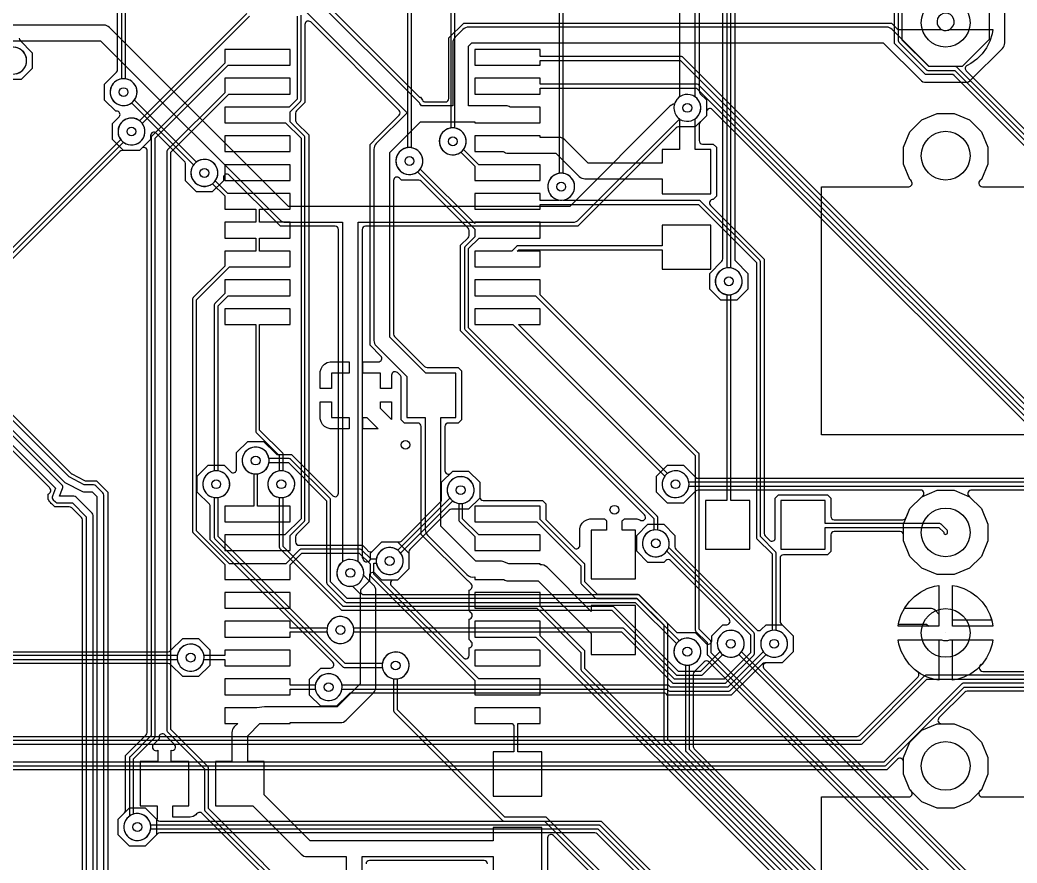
# Model space of a CAD drawing. Header units: millimetres. Extents: x 0 to 79, y 0 to 100.
# Drawn here: x 18.24 to 40.73, y 35.55 to 54.57 of the extents above; entities that cross this region are included whole.
import ezdxf

# ---------------------------------------------------------------- set-up
doc = ezdxf.new("R2010")
doc.units = ezdxf.units.MM

msp = doc.modelspace()

# ---------------------------------------------------------------- linework, layer by layer
at = {"layer": '16_copper'}
for points in [[(21.501, 86.071), (21.501, 66.48), (19.88, 64.859), (16.256, 64.859, 0.198912), (16.202, 64.837), (15.694, 64.329, 0.198912), (15.672, 64.275), (15.672, 48.757, 0.385622), (15.738, 48.659), (15.738, 47.686, 0.198912), (15.761, 47.632), (19.25, 44.142, 0.076349), (19.269, 44.128), (19.64, 43.935, 0.12073), (19.675, 43.926), (19.871, 43.926), (19.981, 43.817), (19.981, 34.858, 0.198912)], [(20.133, 34.89), (20.133, 43.848, 0.198912), (20.111, 43.902), (19.957, 44.056, 0.198912), (19.903, 44.079), (19.694, 44.079), (19.35, 44.258), (15.891, 47.717), (15.891, 48.69, 0.198912), (15.868, 48.744), (15.824, 48.788), (15.824, 64.243), (16.288, 64.707), (19.912, 64.707, 0.198912), (19.966, 64.729), (21.631, 66.394, 0.198912), (21.654, 66.448), (21.654, 86.103, 0.198912)], [(21.26, 85.512), (21.26, 66.58), (19.78, 65.1), (16.156, 65.1, 0.198912), (16.102, 65.078), (15.453, 64.429, 0.198912), (15.431, 64.375), (15.431, 48.657, 0.385622), (15.497, 48.559), (15.497, 47.586, 0.198912), (15.519, 47.532), (19.045, 44.006), (18.976, 43.824, 0.294132), (18.994, 43.743), (19.043, 43.694, 0.198912), (19.097, 43.672), (19.425, 43.672), (19.74, 43.357), (19.74, 34.758, 0.198912)], [(19.892, 34.79), (19.892, 43.389, 0.198912), (19.87, 43.443), (19.51, 43.802, 0.198912), (19.456, 43.824), (19.139, 43.824), (19.205, 43.999, 0.294132), (19.187, 44.079), (15.649, 47.617), (15.649, 48.59, 0.198912), (15.627, 48.644), (15.583, 48.688), (15.583, 64.343), (16.188, 64.948), (19.812, 64.948, 0.198912), (19.866, 64.97), (21.39, 66.494, 0.198912), (21.412, 66.548), (21.412, 85.544, 0.198912)], [(20.536, 60.585), (20.536, 53.24, 0.966282), (20.604, 52.637), (20.651, 52.644, 0.824851), (20.625, 53.24), (20.625, 60.585)], [(24.706, 34.312), (22.35, 36.669, 0.374462), (22.25, 36.676), (22.246, 36.672, 0.143658), (22.208, 36.635), (22.15, 36.601), (22.085, 36.584), (21.692, 36.584), (21.692, 36.838), (22.052, 36.838), (22.052, 37.838), (21.654, 37.838), (21.654, 38.092, 0.774601), (21.73, 38.222), (21.511, 38.442, 0.668179), (21.38, 38.388), (21.38, 38.35), (21.253, 38.222, 0.871592), (21.35, 38.092), (21.35, 37.838), (20.952, 37.838), (20.952, 36.838), (21.336, 36.838), (21.336, 36.551, 0.154737), (21.322, 36.508), (21.322, 36.182), (21.07, 35.93), (20.713, 35.93), (20.461, 36.182), (20.461, 36.538), (20.602, 36.679, 0.198912), (20.625, 36.733), (20.625, 37.971), (21.091, 38.438, 0.198912), (21.114, 38.492), (21.114, 51.614, 0.668179), (20.984, 51.668), (20.936, 51.621), (20.58, 51.621), (20.328, 51.873), (20.328, 52.229), (20.478, 52.38, 0.572892), (20.445, 52.507), (20.437, 52.508, 0.083316), (20.402, 52.51), (20.15, 52.762), (20.15, 53.118), (20.424, 53.392, 0.199418), (20.447, 53.446), (20.447, 60.42, 0.414214)], [(40.094, 54.911), (40.094, 54.125), (39.487, 53.518), (38.745, 53.518), (37.908, 54.355, 0.198912), (37.782, 54.407), (28.359, 54.407, 0.198912), (28.233, 54.355), (28.056, 54.177, 0.198912), (28.004, 54.051), (28.004, 52.629), (27.299, 52.629), (27.262, 52.683, 0.049389), (27.24, 52.71), (24.848, 55.103)], [(24.544, 54.903), (26.974, 52.473), (26.278, 51.777, 0.198912), (26.226, 51.651), (26.226, 47.339, 0.198912), (26.278, 47.214), (26.97, 46.521), (26.97, 45.601), (27.381, 45.601), (27.381, 43.072, 0.198912), (27.433, 42.946), (28.322, 42.057, 0.272375), (28.499, 42.005), (28.499, 41.945), (29.152, 41.945, 0.144822), (29.248, 41.916), (29.93, 41.916), (31.123, 40.724), (31.123, 40.724), (31.123, 40.256), (32.123, 40.256), (32.123, 41.356), (31.123, 41.356), (31.123, 41.226), (30.129, 42.22, 0.245275), (29.972, 42.272), (29.972, 42.301), (29.267, 42.301), (29.131, 42.35, 0.087434), (29.07, 42.361), (28.522, 42.361), (27.737, 43.146), (27.737, 45.601), (28.07, 45.601), (28.07, 46.601), (27.393, 46.601), (26.581, 47.413), (26.581, 51.577), (27.277, 52.273), (28.499, 52.273), (28.499, 52.247), (29.972, 52.247), (29.972, 52.603), (29.295, 52.603, 0.136823), (29.204, 52.629), (28.359, 52.629), (28.359, 53.978), (28.433, 54.051), (37.709, 54.051), (38.546, 53.214, 0.198912), (38.672, 53.162), (39.561, 53.162, 0.198912), (39.686, 53.214), (40.397, 53.925, 0.198912), (40.45, 54.051), (40.45, 54.985, 0.198912)], [(25.08, 54.996), (27.23, 52.846, 0.006547), (27.231, 52.845), (27.239, 52.839, 0.100625), (27.275, 52.824), (27.318, 52.761, 0.292558), (27.39, 52.718), (27.838, 52.718, 0.414214), (27.915, 52.794), (27.915, 54.162), (28.249, 54.496), (37.893, 54.496), (38.013, 54.376, 0.198912), (38.067, 54.354), (39.026, 54.354, 0.313071), (39.228, 54.368), (39.252, 54.391, 0.685504), (39.116, 54.718)], [(23.359, 54.715), (20.939, 52.294), (20.917, 52.31), (20.875, 52.332), (20.829, 52.347), (20.782, 52.354), (20.734, 52.354), (20.687, 52.347), (20.642, 52.332), (20.599, 52.31), (20.561, 52.282), (20.527, 52.248), (20.499, 52.21), (20.477, 52.167), (20.462, 52.122), (20.455, 52.075), (20.455, 52.027), (20.462, 51.98), (20.477, 51.935), (20.499, 51.892), (20.527, 51.853), (20.561, 51.82), (20.599, 51.792), (20.642, 51.77), (20.687, 51.755), (20.734, 51.748), (20.782, 51.748), (20.829, 51.755, 0.537714), (21.002, 52.232), (23.422, 54.652, 0.966282)], [(18.224, 54.158, 0.198912), (18.247, 54.104), (18.521, 53.829), (18.521, 53.473), (18.269, 53.221), (17.913, 53.221)], [(18.162, 53.355, 0.824851), (18.136, 53.951)], [(43.05, 43.35), (33.853, 52.547, 0.668179), (33.723, 52.493), (33.723, 52.406), (33.582, 52.265, 0.198912), (33.56, 52.211), (33.56, 51.845, 0.414214), (33.636, 51.769), (33.877, 51.769), (33.951, 51.695), (33.951, 50.589), (33.877, 50.515, 0.709425), (33.814, 50.385), (35.027, 49.172), (35.027, 42.981, 0.198912), (35.049, 42.927), (35.145, 42.831, 0.668179), (35.275, 42.885), (35.275, 43.783), (35.349, 43.857), (36.455, 43.857), (36.529, 43.783), (36.529, 43.37, 0.414214), (36.605, 43.294), (38.154, 43.294, 0.303351), (38.224, 43.341), (38.309, 43.545), (38.577, 43.813), (38.927, 43.958), (39.305, 43.958), (39.655, 43.813), (39.923, 43.545), (40.068, 43.195), (40.068, 42.817), (39.923, 42.467), (39.655, 42.199), (39.305, 42.054), (38.927, 42.054), (38.577, 42.199), (38.309, 42.467), (38.164, 42.817), (38.164, 42.951, 0.414214), (38.088, 43.028), (36.605, 43.028, 0.414214), (36.529, 42.951), (36.529, 42.577), (36.455, 42.503), (35.458, 42.503, 0.414214), (35.382, 42.427), (35.382, 41, 0.198912), (35.405, 40.946), (35.679, 40.672), (35.679, 40.316), (35.427, 40.064), (35.074, 40.064, 0.668179), (35.02, 39.934), (44.112, 30.842)], [(16.002, 47.732), (19.395, 44.339, 0.076349), (19.413, 44.325), (19.699, 44.176, 0.12073), (19.734, 44.168), (19.971, 44.168), (20.222, 43.917), (20.222, 34.958, 0.198912)], [(19.651, 34.69), (19.651, 43.289, 0.198912), (19.628, 43.343), (19.41, 43.561, 0.198912), (19.356, 43.583), (19.028, 43.583), (18.968, 43.643), (18.963, 43.647), (18.959, 43.651, 0.023149), (18.951, 43.657), (18.946, 43.658, 0.154038), (18.908, 43.701), (18.904, 43.707), (18.902, 43.709), (18.9, 43.711, 0.105339), (18.882, 43.751), (18.882, 43.756, 0.023153), (18.88, 43.766), (18.877, 43.771, 0.145419), (18.881, 43.826), (18.882, 43.83, 0.016814), (18.882, 43.838), (18.883, 43.841), (18.883, 43.866), (18.894, 43.877, 0.519581), (18.907, 44.019), (16.154, 46.771, 0.668179)], [(30.014, 35.353), (30.014, 36.353), (28.914, 36.353), (28.914, 36.049), (24.788, 36.049), (23.752, 37.085), (23.752, 37.838), (23.381, 37.838), (23.381, 38.42), (23.656, 38.695), (24.333, 38.695), (24.333, 38.716), (25.47, 38.716, 0.198912), (25.596, 38.768), (26.218, 39.39, 0.198912), (26.27, 39.516), (26.27, 41.694, 0.198912), (26.218, 41.82), (25.991, 42.046, 0.962295), (25.396, 42.165), (25.389, 42.118, 0.485557), (25.74, 41.795), (25.914, 41.62), (25.914, 39.59), (25.396, 39.072), (23.781, 39.072, 0.02806), (23.761, 39.07), (23.587, 39.051), (22.86, 39.051), (22.86, 38.695), (23.153, 38.695), (23.077, 38.619, 0.198912), (23.025, 38.494), (23.025, 37.838), (22.652, 37.838), (22.652, 36.838), (23.496, 36.838), (24.588, 35.745, 0.198912), (24.714, 35.693), (25.603, 35.693), (25.603, 23.054)], [(49.326, 22.123), (33.337, 38.112), (33.337, 40.016, 0.966282), (33.269, 40.619), (33.222, 40.612, 0.824851), (33.249, 40.016), (33.249, 38.094), (33.25, 38.088), (33.25, 38.082), (33.251, 38.08), (33.252, 38.077), (33.261, 38.063), (33.261, 38.063), (33.262, 38.062), (49.251, 22.073)], [(35.191, 31.502), (30.124, 36.569), (30.119, 36.573), (30.114, 36.577), (30.113, 36.577), (30.11, 36.579), (30.094, 36.582), (30.093, 36.582), (30.093, 36.582), (29.178, 36.582), (26.759, 39.001), (26.759, 39.705, 0.966282), (26.691, 40.308), (26.643, 40.301, 0.824851), (26.67, 39.705), (26.67, 38.983), (26.671, 38.977), (26.672, 38.971), (26.673, 38.969), (26.673, 38.966), (26.682, 38.952), (26.683, 38.952), (26.683, 38.951), (29.128, 36.506), (29.133, 36.503), (29.137, 36.499), (29.139, 36.499), (29.141, 36.497), (29.158, 36.493), (29.159, 36.494), (29.159, 36.493), (30.074, 36.493), (35.116, 31.452)], [(48.784, 25.081), (33.779, 40.086, 0.414214), (33.671, 40.086), (33.449, 39.864, 0.199418), (33.426, 39.81), (33.426, 38.18, 0.198912), (33.449, 38.127), (49.428, 22.147)], [(35.004, 31.438), (30.271, 36.171, 0.668179), (30.141, 36.117), (30.141, 35.3)], [(28.787, 35.528, 0.414214), (28.711, 35.604), (26.124, 35.604, 0.414214), (26.048, 35.528)]]:
    msp.add_lwpolyline(points, format="xyb", dxfattribs=at)
for points in [[(24.492, 54.655), (24.492, 52.781), (24.314, 52.603), (22.86, 52.603), (22.86, 52.247), (24.233, 52.247), (24.581, 51.899), (24.581, 43.313), (24.219, 42.951), (22.86, 42.951), (22.86, 42.595), (24.333, 42.595), (24.333, 42.939), (24.657, 43.263), (24.66, 43.268), (24.664, 43.272), (24.665, 43.274), (24.666, 43.277), (24.67, 43.293), (24.67, 43.294), (24.67, 43.294), (24.67, 51.918), (24.669, 51.924), (24.668, 51.93), (24.667, 51.931), (24.667, 51.934), (24.658, 51.948), (24.657, 51.948), (24.657, 51.949), (24.333, 52.273), (24.333, 52.496), (24.568, 52.731), (24.571, 52.736), (24.575, 52.74), (24.576, 52.742), (24.577, 52.744), (24.581, 52.761), (24.581, 52.762), (24.581, 52.762), (24.581, 54.674)], [(43.415, 43.504), (33.191, 53.727), (33.186, 53.73), (33.182, 53.734), (33.18, 53.735), (33.177, 53.736), (33.161, 53.74), (33.16, 53.74), (33.16, 53.74), (29.972, 53.74), (29.972, 53.903), (28.499, 53.903), (28.499, 53.547), (29.972, 53.547), (29.972, 53.651), (33.141, 53.651), (43.339, 43.454)], [(24.978, 34.292), (22.492, 36.779), (22.492, 37.694), (22.491, 37.7), (22.49, 37.706), (22.489, 37.707), (22.489, 37.71), (22.48, 37.724), (22.479, 37.724), (22.479, 37.725), (21.647, 38.557), (21.647, 51.588), (22.956, 52.897), (24.333, 52.897), (24.333, 53.253), (22.86, 53.253), (22.86, 52.927), (21.571, 51.638), (21.568, 51.633), (21.564, 51.628), (21.563, 51.626), (21.562, 51.624), (21.558, 51.608), (21.558, 51.607), (21.558, 51.606), (21.558, 38.538), (21.559, 38.532), (21.56, 38.526), (21.561, 38.525), (21.561, 38.522), (21.57, 38.508), (21.571, 38.507), (21.571, 38.507), (22.403, 37.675), (22.403, 36.76), (22.404, 36.754), (22.404, 36.748), (22.405, 36.747), (22.406, 36.744), (22.415, 36.73), (22.415, 36.729), (22.416, 36.729), (24.915, 34.229)], [(43.237, 43.415), (33.547, 53.105), (33.542, 53.108), (33.537, 53.112), (33.535, 53.113), (33.533, 53.114), (33.517, 53.118), (33.516, 53.118), (33.515, 53.118), (29.972, 53.118), (29.972, 53.253), (28.499, 53.253), (28.499, 52.897), (29.972, 52.897), (29.972, 53.029), (33.497, 53.029), (43.161, 43.365)], [(48.958, 25.159), (33.826, 40.29), (33.826, 40.538), (33.825, 40.544), (33.825, 40.55), (33.824, 40.552), (33.823, 40.555), (33.814, 40.569), (33.814, 40.569), (33.813, 40.57), (33.56, 40.824), (33.56, 44.761), (33.559, 44.767), (33.558, 44.773), (33.557, 44.775), (33.557, 44.777), (33.548, 44.791), (33.547, 44.792), (33.547, 44.793), (29.972, 48.367), (29.972, 48.703), (28.499, 48.703), (28.499, 48.347), (29.866, 48.347), (33.471, 44.743), (33.471, 40.805), (33.472, 40.799), (33.472, 40.793), (33.473, 40.792), (33.474, 40.789), (33.483, 40.775), (33.484, 40.774), (33.484, 40.774), (33.738, 40.52), (33.738, 40.272), (33.739, 40.266), (33.739, 40.26), (33.74, 40.258), (33.741, 40.255), (33.75, 40.241), (33.75, 40.241), (33.751, 40.24), (48.908, 25.083)], [(36.036, 35.147), (32.849, 38.334), (32.849, 40.938), (32.847, 40.944), (32.847, 40.95), (32.846, 40.952), (32.845, 40.955), (32.837, 40.969), (32.836, 40.969), (32.836, 40.97), (32.213, 41.592), (32.208, 41.596), (32.204, 41.599), (32.202, 41.6), (32.2, 41.602), (32.183, 41.605), (32.182, 41.605), (32.182, 41.605), (31.267, 41.605), (30.982, 41.89), (30.982, 42.272), (30.981, 42.278), (30.98, 42.284), (30.979, 42.286), (30.979, 42.288), (30.97, 42.302), (30.969, 42.303), (30.969, 42.303), (29.972, 43.3), (29.972, 43.601), (28.499, 43.601), (28.499, 43.245), (29.901, 43.245), (30.893, 42.254), (30.893, 41.872), (30.894, 41.866), (30.894, 41.86), (30.895, 41.858), (30.896, 41.856), (30.905, 41.842), (30.905, 41.841), (30.906, 41.84), (31.217, 41.529), (31.222, 41.526), (31.227, 41.522), (31.228, 41.522), (31.231, 41.52), (31.247, 41.516), (31.248, 41.516), (31.248, 41.516), (32.163, 41.516), (32.76, 40.92), (32.76, 38.316), (32.761, 38.31), (32.761, 38.304), (32.762, 38.302), (32.763, 38.3), (32.772, 38.286), (32.772, 38.285), (32.773, 38.284), (35.96, 35.097)], [(35.547, 35.369), (30.982, 39.935), (30.982, 40.316), (30.981, 40.322), (30.98, 40.328), (30.979, 40.33), (30.979, 40.332), (30.97, 40.346), (30.969, 40.347), (30.969, 40.348), (29.972, 41.344), (29.972, 41.651), (28.499, 41.651), (28.499, 41.295), (29.895, 41.295), (30.893, 40.298), (30.893, 39.916), (30.894, 39.91), (30.894, 39.904), (30.895, 39.903), (30.896, 39.9), (30.905, 39.886), (30.905, 39.885), (30.906, 39.885), (35.471, 35.319)], [(35.369, 35.28), (29.972, 40.677), (29.972, 41.001), (28.499, 41.001), (28.499, 40.645), (29.879, 40.645), (35.293, 35.23)], [(25.959, 22.981), (25.959, 35.693), (28.914, 35.693), (28.914, 35.353)]]:
    msp.add_lwpolyline(points, dxfattribs=at)
for points in [[(28.304, 40.156, 0.381879), (28.372, 40.231), (28.372, 40.403, 0.619304), (28.413, 40.552), (28.372, 40.593), (28.372, 41.053, 0.619292), (28.413, 41.202), (28.372, 41.243), (28.372, 41.703, 0.572664), (28.419, 41.844), (28.416, 41.848), (28.413, 41.852), (28.37, 41.894, 0.098408), (28.343, 41.911), (27.292, 42.962), (27.292, 45.398, 0.414214), (27.216, 45.474), (26.917, 45.474), (26.843, 45.548), (26.843, 46.491, 0.198912), (26.821, 46.545), (26.754, 46.611, 0.668179), (26.624, 46.557), (26.624, 46.253), (26.37, 46.253), (26.37, 46.601), (25.972, 46.601), (25.972, 46.855), (26.326, 46.855, 0.668179), (26.38, 46.985), (26.137, 47.229), (26.137, 51.761), (26.315, 51.94), (26.795, 52.419, 0.414214), (26.795, 52.527), (24.8, 54.522, 0.668179), (24.67, 54.468), (24.67, 52.707), (24.483, 52.52, 0.198912), (24.46, 52.466), (24.46, 52.303, 0.198912), (24.483, 52.249), (24.759, 51.973), (24.759, 43.239), (24.483, 42.963, 0.198912), (24.46, 42.909), (24.46, 42.793, 0.414214), (24.536, 42.716), (25.97, 42.716), (26.07, 42.616, 0.548241), (26.203, 42.591), (26.403, 42.791), (26.759, 42.791), (27.011, 42.539), (27.011, 42.183), (26.759, 41.931), (26.673, 41.931, 0.668179), (26.619, 41.801), (28.242, 40.178), (28.244, 40.176), (28.246, 40.174), (28.253, 40.169), (28.259, 40.165), (28.262, 40.164), (28.264, 40.162), (28.272, 40.16), (28.28, 40.157), (28.282, 40.157), (28.285, 40.156), (28.293, 40.156), (28.301, 40.156)], [(20.963, 36.064, 1), (20.821, 36.656), (20.803, 36.65), (20.803, 37.897), (21.279, 38.373), (21.282, 38.378), (21.286, 38.383), (21.286, 38.385), (21.288, 38.387), (21.292, 38.403), (21.291, 38.404), (21.292, 38.405), (21.292, 51.899), (22.94, 53.547), (24.333, 53.547), (24.333, 53.903), (22.86, 53.903), (22.86, 53.593), (21.216, 51.949), (21.212, 51.944), (21.208, 51.939), (21.208, 51.938), (21.206, 51.935), (21.203, 51.919), (21.203, 51.918), (21.203, 51.918), (21.203, 38.423), (20.727, 37.947), (20.723, 37.942), (20.719, 37.938), (20.719, 37.936), (20.717, 37.934), (20.714, 37.917), (20.714, 37.916), (20.714, 37.916), (20.714, 36.606), (20.694, 36.591), (20.66, 36.558), (20.632, 36.519), (20.611, 36.476), (20.596, 36.431), (20.588, 36.384), (20.588, 36.336), (20.596, 36.289), (20.611, 36.244), (20.632, 36.201), (20.66, 36.163), (20.694, 36.129), (20.733, 36.101), (20.775, 36.079), (20.821, 36.064), (20.868, 36.057), (20.915, 36.057)], [(33.824, 51.642), (33.471, 51.642), (33.471, 52.339, 0.962301), (33.134, 52.844), (33.096, 52.816, 0.48556), (33.115, 52.339), (33.115, 51.642), (32.724, 51.642), (32.724, 51.34), (31.055, 51.34), (30.53, 51.866, 0.198912), (30.404, 51.918), (29.972, 51.918), (29.972, 51.953), (28.499, 51.953), (28.499, 51.597), (29.142, 51.597, 0.16072), (29.248, 51.562), (30.33, 51.562), (30.856, 51.036, 0.198912), (30.982, 50.984), (32.724, 50.984), (32.724, 50.642), (33.824, 50.642)], [(29.972, 51.303), (28.592, 51.303), (28.247, 51.648, 0.966282), (27.772, 52.026), (27.744, 51.988, 0.824854), (28.184, 51.585), (28.499, 51.271), (28.499, 50.947), (29.972, 50.947)], [(32.653, 42.465, 0.824851), (32.626, 43.061), (32.626, 43.339), (32.625, 43.345), (32.625, 43.351), (32.624, 43.352), (32.623, 43.355), (32.614, 43.369), (32.614, 43.37), (32.613, 43.37), (28.359, 47.624), (28.359, 49.41), (28.596, 49.647), (29.972, 49.647), (29.972, 50.003), (28.499, 50.003), (28.499, 49.974), (27.269, 51.204, 0.966282), (26.794, 51.582), (26.766, 51.543, 0.824854), (27.206, 51.141), (28.499, 49.848), (28.499, 49.675), (28.283, 49.46), (28.28, 49.455), (28.276, 49.45), (28.275, 49.448), (28.274, 49.446), (28.27, 49.43), (28.27, 49.429), (28.27, 49.428), (28.27, 47.606), (28.271, 47.6), (28.272, 47.594), (28.273, 47.592), (28.273, 47.59), (28.282, 47.576), (28.283, 47.575), (28.283, 47.575), (32.537, 43.32), (32.537, 43.061), (32.511, 43.057), (32.465, 43.042), (32.423, 43.02), (32.384, 42.992), (32.351, 42.958), (32.323, 42.92), (32.301, 42.877), (32.286, 42.832), (32.279, 42.785), (32.279, 42.737), (32.286, 42.69), (32.301, 42.645), (32.323, 42.602), (32.351, 42.563), (32.384, 42.53), (32.423, 42.502), (32.465, 42.48), (32.511, 42.465), (32.558, 42.458), (32.606, 42.458)], [(26.137, 42.05), (26.138, 42.044), (26.138, 42.038), (26.139, 42.036), (26.14, 42.033), (26.149, 42.019), (26.149, 42.019), (26.15, 42.018), (28.499, 39.669), (28.499, 39.345), (29.972, 39.345), (29.972, 39.701), (28.593, 39.701), (26.226, 42.068), (26.226, 42.316), (26.281, 42.316, 0.966282), (26.884, 42.385), (26.877, 42.432, 0.824851), (26.281, 42.405), (26.181, 42.405), (26.175, 42.404), (26.169, 42.404), (26.167, 42.403), (26.165, 42.402), (26.161, 42.4), (25.946, 42.615), (25.941, 42.618), (25.936, 42.622), (25.934, 42.622), (25.932, 42.624), (25.916, 42.628), (25.915, 42.627), (25.914, 42.628), (24.581, 42.628), (24.575, 42.626), (24.569, 42.626), (24.567, 42.625), (24.565, 42.624), (24.551, 42.616), (24.55, 42.615), (24.549, 42.615), (24.236, 42.301), (22.97, 42.301), (22.225, 43.046), (22.225, 48.254), (22.968, 48.997), (24.333, 48.997), (24.333, 49.353), (23.647, 49.353), (23.647, 49.647), (24.333, 49.647), (24.333, 50.003), (23.647, 50.003), (23.647, 50.297), (24.333, 50.297), (24.333, 50.653), (22.93, 50.653), (22.646, 50.937, 0.966282), (22.172, 51.315), (22.143, 51.276, 0.824854), (22.583, 50.874), (22.86, 50.597), (22.86, 50.297), (23.559, 50.297), (23.559, 50.003), (22.86, 50.003), (22.86, 49.647), (23.559, 49.647), (23.559, 49.353), (22.86, 49.353), (22.86, 49.015), (22.149, 48.304), (22.146, 48.299), (22.142, 48.295), (22.141, 48.293), (22.14, 48.29), (22.136, 48.274), (22.136, 48.273), (22.136, 48.273), (22.136, 43.028), (22.137, 43.022), (22.138, 43.016), (22.139, 43.014), (22.139, 43.011), (22.148, 42.997), (22.149, 42.997), (22.149, 42.996), (22.86, 42.285), (22.86, 41.945), (24.333, 41.945), (24.333, 42.273), (24.599, 42.539), (25.896, 42.539), (26.137, 42.298)], [(34.849, 49.099), (34.849, 42.894), (34.85, 42.888), (34.85, 42.882), (34.851, 42.881), (34.852, 42.878), (34.861, 42.864), (34.861, 42.863), (34.862, 42.863), (35.204, 42.52), (35.204, 40.794, 0.966282), (35.273, 40.191), (35.32, 40.198, 0.824851), (35.293, 40.794), (35.293, 42.539), (35.292, 42.545), (35.292, 42.551), (35.291, 42.552), (35.29, 42.555), (35.281, 42.569), (35.281, 42.57), (35.28, 42.57), (34.938, 42.913), (34.938, 49.117), (34.937, 49.123), (34.936, 49.129), (34.935, 49.131), (34.935, 49.134), (34.926, 49.148), (34.925, 49.148), (34.925, 49.149), (33.591, 50.482), (33.586, 50.486), (33.582, 50.489), (33.58, 50.49), (33.577, 50.492), (33.561, 50.495), (33.56, 50.495), (33.56, 50.495), (30.493, 50.495), (30.493, 50.506, 0.966282), (30.424, 51.11), (30.377, 51.102, 0.824851), (30.404, 50.506), (30.404, 50.495), (29.972, 50.495), (29.972, 50.653), (28.499, 50.653), (28.499, 50.297), (29.972, 50.297), (29.972, 50.406), (33.541, 50.406)], [(32.123, 43.056), (31.826, 43.056), (31.826, 43.271, 0.04887), (31.871, 43.31), (32.156, 43.31), (32.221, 43.293, 0.982741), (32.328, 43.404), (28.282, 47.45), (28.181, 47.551), (28.181, 49.484), (28.349, 49.652, 0.198912), (28.372, 49.706), (28.372, 49.818, 0.198912), (28.349, 49.872), (27.289, 50.932, 0.198905), (27.235, 50.954), (26.847, 50.954), (26.8, 51.001, 0.668179), (26.67, 50.947), (26.67, 47.481, 0.198912), (26.692, 47.427), (27.369, 46.75, 0.198912), (27.423, 46.728), (28.123, 46.728), (28.197, 46.654), (28.197, 45.548), (28.123, 45.474), (27.902, 45.474, 0.414214), (27.826, 45.398), (27.826, 44.398, 0.668179), (27.956, 44.344), (28.003, 44.391), (28.359, 44.391), (28.611, 44.139), (28.611, 43.804, 0.414214), (28.688, 43.728), (30.025, 43.728), (30.099, 43.653), (30.099, 43.33, 0.198912), (30.121, 43.276), (30.739, 42.659, 0.668179), (30.869, 42.713), (30.869, 43.089), (30.886, 43.154), (30.92, 43.212), (30.967, 43.259), (31.025, 43.293), (31.09, 43.31), (31.426, 43.31, 0.048874), (31.471, 43.271), (31.471, 43.056), (31.123, 43.056), (31.123, 41.956), (32.123, 41.956)], [(34.702, 43.73), (34.271, 43.73), (34.271, 48.373, 0.966282), (34.203, 48.976), (34.156, 48.968, 0.824851), (34.182, 48.373), (34.182, 43.73), (33.702, 43.73), (33.702, 42.63), (34.702, 42.63)], [(22.741, 43.799, 0.824851), (22.714, 44.394), (22.714, 48.121), (22.94, 48.347), (24.333, 48.347), (24.333, 48.703), (22.86, 48.703), (22.86, 48.393), (22.638, 48.171), (22.635, 48.166), (22.631, 48.161), (22.63, 48.159), (22.629, 48.157), (22.625, 48.141), (22.625, 48.14), (22.625, 48.139), (22.625, 44.394), (22.599, 44.39), (22.553, 44.375), (22.511, 44.354), (22.472, 44.326), (22.438, 44.292), (22.41, 44.253), (22.389, 44.211), (22.374, 44.165), (22.366, 44.118), (22.366, 44.071), (22.374, 44.023), (22.389, 43.978), (22.41, 43.935), (22.438, 43.897), (22.472, 43.863), (22.511, 43.835), (22.553, 43.813), (22.599, 43.799), (22.646, 43.791), (22.693, 43.791)], [(24.207, 43.799, 0.824851), (24.181, 44.394), (24.181, 44.761), (24.18, 44.767), (24.179, 44.773), (24.178, 44.775), (24.178, 44.777), (24.169, 44.791), (24.168, 44.792), (24.168, 44.793), (23.647, 45.313), (23.647, 47.697), (24.333, 47.697), (24.333, 48.053), (22.86, 48.053), (22.86, 47.697), (23.559, 47.697), (23.559, 45.295), (23.56, 45.289), (23.56, 45.283), (23.561, 45.281), (23.562, 45.278), (23.57, 45.264), (23.571, 45.264), (23.572, 45.263), (24.092, 44.743), (24.092, 44.394), (24.065, 44.39), (24.02, 44.375), (23.977, 44.354), (23.939, 44.326), (23.905, 44.292), (23.877, 44.253), (23.855, 44.211), (23.841, 44.165), (23.833, 44.118), (23.833, 44.071), (23.841, 44.023), (23.855, 43.978), (23.877, 43.935), (23.905, 43.897), (23.939, 43.863), (23.977, 43.835), (24.02, 43.813), (24.065, 43.799), (24.112, 43.791), (24.16, 43.791)], [(33.097, 43.799, 1), (32.955, 44.39), (32.91, 44.375, 0.061471), (32.846, 44.338), (29.486, 47.697), (29.972, 47.697), (29.972, 48.053), (28.499, 48.053), (28.499, 47.697), (29.361, 47.697), (32.783, 44.275), (32.767, 44.253), (32.745, 44.211), (32.731, 44.165), (32.723, 44.118), (32.723, 44.071), (32.731, 44.023), (32.745, 43.978), (32.767, 43.935), (32.795, 43.897), (32.829, 43.863), (32.867, 43.835), (32.91, 43.813), (32.955, 43.799), (33.002, 43.791), (33.05, 43.791)], [(24.333, 43.601), (23.603, 43.601), (23.603, 44.328, 0.966282), (23.535, 44.931), (23.488, 44.924, 0.824851), (23.514, 44.328), (23.514, 43.601), (22.86, 43.601), (22.86, 43.245), (24.333, 43.245)], [(29.972, 42.951), (28.588, 42.951), (28.226, 43.313), (28.226, 43.661, 0.966282), (28.157, 44.264), (28.11, 44.257, 0.824851), (28.137, 43.661), (28.137, 43.294), (28.138, 43.288), (28.138, 43.282), (28.139, 43.281), (28.14, 43.278), (28.149, 43.264), (28.15, 43.263), (28.15, 43.263), (28.499, 42.914), (28.499, 42.595), (29.972, 42.595)], [(25.541, 40.509, 1), (25.399, 41.101), (25.353, 41.086, 0.263607), (25.17, 40.85), (24.333, 40.85), (24.333, 41.001), (22.86, 41.001), (22.86, 40.645), (24.333, 40.645), (24.333, 40.761), (25.17, 40.761), (25.174, 40.734), (25.189, 40.689), (25.211, 40.646), (25.239, 40.608), (25.272, 40.574), (25.311, 40.546), (25.353, 40.524), (25.399, 40.509), (25.446, 40.502), (25.494, 40.502)], [(48.388, 26.152, 1), (48.246, 26.743), (48.201, 26.729, 0.061471), (48.136, 26.691), (34.514, 40.313, 0.966282), (34.04, 40.691), (34.012, 40.653, 0.824854), (34.452, 40.25), (48.074, 26.628), (48.058, 26.607), (48.036, 26.564), (48.021, 26.519), (48.014, 26.472), (48.014, 26.424), (48.021, 26.377), (48.036, 26.331), (48.058, 26.289), (48.086, 26.25), (48.12, 26.216), (48.158, 26.188), (48.201, 26.167), (48.246, 26.152), (48.293, 26.145), (48.341, 26.145)], [(22.163, 39.887, 0.306066), (22.392, 40.138), (22.86, 40.138), (22.86, 39.995), (24.333, 39.995), (24.333, 40.351), (22.86, 40.351), (22.86, 40.227), (22.392, 40.227), (22.387, 40.254), (22.373, 40.299), (22.351, 40.342), (22.323, 40.38), (22.289, 40.414), (22.251, 40.442), (22.208, 40.464), (22.163, 40.479), (22.116, 40.486), (22.068, 40.486), (22.021, 40.479), (21.975, 40.464), (21.933, 40.442), (21.894, 40.414), (21.86, 40.38), (21.832, 40.342), (21.811, 40.299), (21.796, 40.254), (21.788, 40.207), (21.788, 40.159), (21.796, 40.112), (21.811, 40.066), (21.832, 40.024), (21.86, 39.985), (21.894, 39.952), (21.933, 39.923), (21.975, 39.902), (22.021, 39.887), (22.068, 39.88), (22.116, 39.88)], [(25.274, 39.22, 1), (25.132, 39.812), (25.087, 39.797, 0.263607), (24.903, 39.561), (24.333, 39.561), (24.333, 39.701), (22.86, 39.701), (22.86, 39.345), (24.333, 39.345), (24.333, 39.472), (24.903, 39.472), (24.907, 39.445), (24.922, 39.4), (24.944, 39.357), (24.972, 39.319), (25.006, 39.285), (25.044, 39.257), (25.087, 39.235), (25.132, 39.22), (25.179, 39.213), (25.227, 39.213)]]:
    msp.add_lwpolyline(points, format="xyb", close=True, dxfattribs=at)
for points in [[(24.333, 51.953), (22.86, 51.953), (22.86, 51.597), (24.333, 51.597)], [(24.333, 51.303), (22.86, 51.303), (22.86, 50.947), (24.333, 50.947)], [(33.824, 49.942), (32.724, 49.942), (32.724, 49.473), (29.47, 49.473), (29.464, 49.472), (29.458, 49.471), (29.457, 49.47), (29.454, 49.47), (29.44, 49.461), (29.439, 49.46), (29.439, 49.46), (29.332, 49.353), (28.499, 49.353), (28.499, 48.997), (29.972, 48.997), (29.972, 49.353), (29.458, 49.353), (29.489, 49.384), (32.724, 49.384), (32.724, 48.942), (33.824, 48.942)], [(25.016, 46.253), (25.016, 46.634), (25.033, 46.699), (25.067, 46.757), (25.114, 46.804), (25.172, 46.838), (25.237, 46.855), (25.668, 46.855), (25.668, 46.601), (25.27, 46.601), (25.27, 46.253)], [(25.237, 45.347), (25.172, 45.364), (25.114, 45.398), (25.067, 45.445), (25.033, 45.503), (25.016, 45.568), (25.016, 45.949), (25.27, 45.949), (25.27, 45.601), (25.668, 45.601), (25.668, 45.347)], [(26.37, 45.802), (26.37, 45.949), (26.624, 45.949), (26.624, 45.568), (26.62, 45.552)], [(25.972, 45.347), (25.972, 45.601), (26.068, 45.601), (26.322, 45.347)], [(36.402, 43.117), (38.964, 43.117), (39.072, 43.009), (39.072, 43.006), (39.075, 42.99), (39.084, 42.976), (39.097, 42.966), (39.113, 42.962), (39.129, 42.964), (39.144, 42.972), (39.155, 42.984), (39.16, 43.006), (39.16, 43.028), (39.159, 43.034), (39.159, 43.04), (39.158, 43.041), (39.157, 43.044), (39.148, 43.058), (39.148, 43.058), (39.147, 43.059), (39.014, 43.192), (39.009, 43.196), (39.004, 43.2), (39.003, 43.2), (39, 43.202), (38.984, 43.205), (38.983, 43.205), (38.983, 43.205), (36.402, 43.205), (36.402, 43.73), (35.402, 43.73), (35.402, 42.63), (36.402, 42.63)], [(24.333, 41.651), (22.86, 41.651), (22.86, 41.295), (24.333, 41.295)], [(38.048, 40.892), (38.064, 40.992), (38.116, 41.153), (38.193, 41.305), (38.293, 41.442), (38.413, 41.562), (38.55, 41.662), (38.702, 41.739), (38.863, 41.792), (38.964, 41.808), (38.964, 40.892)], [(39.268, 40.892), (39.268, 41.808), (39.369, 41.792), (39.53, 41.739), (39.682, 41.662), (39.819, 41.562), (39.939, 41.442), (40.039, 41.305), (40.116, 41.153), (40.168, 40.992), (40.184, 40.892)], [(39.116, 40.739), (39.116, 40.739), (39.116, 40.739), (39.116, 40.739)], [(38.863, 39.687), (38.702, 39.739), (38.55, 39.816), (38.413, 39.916), (38.293, 40.036), (38.193, 40.174), (38.116, 40.325), (38.064, 40.487), (38.048, 40.587), (38.964, 40.587), (38.964, 39.671)], [(39.268, 40.587), (40.184, 40.587), (40.168, 40.487), (40.116, 40.325), (40.039, 40.174), (39.939, 40.036), (39.819, 39.916), (39.682, 39.816), (39.53, 39.739), (39.369, 39.687), (39.268, 39.671)], [(29.972, 40.351), (28.499, 40.351), (28.499, 39.995), (29.972, 39.995)], [(30.014, 38.053), (29.47, 38.053), (29.47, 38.672), (29.469, 38.677), (29.469, 38.683), (29.468, 38.685), (29.467, 38.688), (29.463, 38.695), (29.972, 38.695), (29.972, 39.051), (28.499, 39.051), (28.499, 38.695), (29.339, 38.695), (29.381, 38.653), (29.381, 38.053), (28.914, 38.053), (28.914, 37.053), (30.014, 37.053)], [(38.927, 36.787), (38.577, 36.932), (38.309, 37.2), (38.164, 37.55), (38.164, 37.929), (38.309, 38.278), (38.577, 38.546), (38.927, 38.691), (39.305, 38.691), (39.655, 38.546), (39.923, 38.278), (40.068, 37.929), (40.068, 37.55), (39.923, 37.2), (39.655, 36.932), (39.305, 36.787)]]:
    msp.add_lwpolyline(points, close=True, dxfattribs=at)
at = {"layer": '1_copper'}
for points in [[(26.981, 63.634), (26.981, 51.684), (26.955, 51.68), (26.909, 51.665), (26.867, 51.644), (26.828, 51.615), (26.794, 51.582), (26.766, 51.543), (26.745, 51.501), (26.73, 51.455), (26.722, 51.408), (26.722, 51.36), (26.73, 51.313), (26.745, 51.268), (26.766, 51.225), (26.794, 51.187), (26.828, 51.153), (26.867, 51.125), (26.909, 51.103), (26.955, 51.088), (27.002, 51.081), (27.049, 51.081), (27.097, 51.088, 0.824851), (27.07, 51.684), (27.07, 63.652)], [(27.959, 63.367), (27.959, 52.129), (27.933, 52.124), (27.887, 52.11), (27.845, 52.088), (27.806, 52.06), (27.772, 52.026), (27.744, 51.988), (27.723, 51.945), (27.708, 51.9), (27.7, 51.853), (27.7, 51.805), (27.708, 51.758), (27.723, 51.712), (27.744, 51.67), (27.772, 51.631), (27.806, 51.597), (27.845, 51.569), (27.887, 51.548), (27.933, 51.533), (27.98, 51.526), (28.027, 51.526), (28.075, 51.533, 0.824851), (28.048, 52.129), (28.048, 63.386)], [(41.449, 61.963), (35.827, 61.963, 0.198912), (35.701, 61.911), (34.541, 60.751, 0.550026), (34.202, 60.368), (33.167, 59.333, 0.198912), (33.115, 59.207), (33.115, 52.83, 0.138751), (33.012, 52.701), (33.002, 52.671, 0.163895), (32.901, 52.621), (30.641, 50.362), (24.299, 50.362), (20.262, 54.399, 0.198912), (20.136, 54.451), (13.646, 54.451, 0.054117)], [(13.646, 54.096), (20.062, 54.096), (24.1, 50.058, 0.198912), (24.225, 50.006), (25.514, 50.006), (25.514, 42.34, 0.962301), (25.851, 41.835), (25.89, 41.863, 0.48556), (25.87, 42.34), (25.87, 50.006), (30.715, 50.006, 0.198912), (30.841, 50.058), (33.1, 52.318), (33.149, 52.318), (33.177, 52.303), (33.222, 52.289, 0.82139), (33.471, 52.83), (33.471, 59.134), (34.486, 60.149), (34.517, 60.149, 0.437913), (34.793, 60.5), (35.9, 61.608), (41.449, 61.608, 0.962301)], [(30.404, 61.619), (30.404, 51.106), (30.377, 51.102), (30.332, 51.087), (30.289, 51.066), (30.251, 51.038), (30.217, 51.004), (30.189, 50.965), (30.167, 50.923), (30.153, 50.877), (30.145, 50.83), (30.145, 50.782), (30.153, 50.735), (30.167, 50.69), (30.189, 50.647), (30.217, 50.609), (30.251, 50.575), (30.289, 50.547), (30.332, 50.525), (30.377, 50.511), (30.424, 50.503), (30.472, 50.503), (30.519, 50.511, 0.824851), (30.493, 51.106), (30.493, 61.619, 0.966282)], [(41.687, 50.936), (39.305, 53.318, 0.198912), (39.251, 53.34), (38.661, 53.34), (37.96, 54.04), (37.96, 57.529), (41.656, 61.225, 0.668179)], [(33.56, 59.065), (33.56, 52.958, 0.198912), (33.582, 52.904), (33.723, 52.763), (33.723, 52.406), (33.471, 52.154), (33.094, 52.154, 0.198912), (33.04, 52.132), (30.825, 49.917), (26.035, 49.917, 0.414214), (25.959, 49.841), (25.959, 42.467, 0.14431), (25.971, 42.426), (25.976, 42.42, 0.964167), (26.151, 42.428), (26.151, 42.539), (26.403, 42.791), (26.791, 42.791, 0.199414), (26.845, 42.813), (27.729, 43.697, 0.198905), (27.751, 43.751), (27.751, 44.139), (28.003, 44.391), (28.359, 44.391), (28.611, 44.139), (28.611, 43.783), (28.359, 43.531), (27.972, 43.531, 0.199414), (27.918, 43.509), (27.033, 42.625, 0.198905), (27.011, 42.571), (27.011, 42.183), (26.759, 41.931), (26.403, 41.931), (26.252, 42.081, 0.668179), (26.122, 42.027), (26.122, 41.916), (25.942, 41.735, 0.668179), (25.995, 41.605), (32.193, 41.605), (33.029, 40.769, 0.198905), (33.083, 40.746), (33.471, 40.746), (33.711, 40.507, 0.668179), (33.841, 40.561), (33.841, 40.672), (34.093, 40.924), (34.179, 40.924, 0.668179), (34.233, 41.054), (32.912, 42.375, 0.414214), (32.805, 42.375), (32.76, 42.331), (32.404, 42.331), (32.152, 42.583), (32.152, 42.939), (32.404, 43.191), (32.76, 43.191), (33.012, 42.939), (33.012, 42.684, 0.198912), (33.034, 42.63), (34.852, 40.813, 0.414214), (34.959, 40.813), (35.071, 40.924), (35.427, 40.924), (35.679, 40.672), (35.679, 40.316), (35.427, 40.064), (35.039, 40.064, 0.199414), (34.985, 40.042), (34.282, 39.338), (32.838, 39.338, 0.302537), (32.762, 39.383), (25.71, 39.383, 0.198912), (25.656, 39.36), (25.381, 39.086), (25.025, 39.086), (24.773, 39.338), (24.773, 39.694), (25.025, 39.946), (25.245, 39.946, 0.668179), (25.299, 40.076), (22.536, 42.839), (22.536, 43.588, 0.198912), (22.514, 43.642), (22.239, 43.916), (22.239, 44.273), (22.491, 44.525), (22.848, 44.525), (22.998, 44.374, 0.668179), (23.128, 44.428), (23.128, 44.806), (23.38, 45.058), (23.737, 45.058), (24.011, 44.784, 0.199418), (24.065, 44.761), (24.369, 44.761), (25.236, 43.894), (25.236, 43.894), (25.295, 43.835, 0.668189), (25.425, 43.889), (25.425, 49.841, 0.414214), (25.349, 49.917), (24.115, 49.917), (22.963, 51.069, 0.668179), (22.833, 51.015), (22.833, 50.939), (22.581, 50.687), (22.225, 50.687), (21.973, 50.939), (21.973, 51.327, 0.199414), (21.95, 51.381), (21.318, 52.013, 0.668179), (21.188, 51.959), (21.188, 51.873), (20.936, 51.621), (20.548, 51.621, 0.199414), (20.494, 51.599), (12.368, 43.472)], [(34.36, 58.632), (34.36, 49.179, 0.198912), (34.382, 49.125), (34.657, 48.851), (34.657, 48.495), (34.405, 48.243), (34.048, 48.243), (33.796, 48.495), (33.796, 48.851), (34.071, 49.125, 0.199418), (34.093, 49.179), (34.093, 58.774)], [(34.182, 58.718), (34.182, 48.973), (34.156, 48.968), (34.11, 48.954), (34.068, 48.932), (34.029, 48.904), (33.995, 48.87), (33.967, 48.832), (33.946, 48.789), (33.931, 48.744), (33.923, 48.697), (33.923, 48.649), (33.931, 48.602), (33.946, 48.556), (33.967, 48.514), (33.995, 48.475), (34.029, 48.441), (34.068, 48.413), (34.11, 48.392), (34.156, 48.377), (34.203, 48.37), (34.25, 48.37), (34.297, 48.377, 0.824851), (34.271, 48.973), (34.271, 58.7)], [(39.116, 54.718, 0.700644), (38.986, 54.385), (39.011, 54.363, 0.300829), (39.206, 54.354), (40.184, 54.354), (40.168, 54.253), (40.116, 54.092), (40.039, 53.94), (39.939, 53.803), (39.819, 53.683), (39.682, 53.583), (39.6, 53.541, 0.509542), (39.58, 53.42), (45.075, 47.925, 0.198905)], [(17.91, 53.408, 0.966282), (18.289, 53.882), (18.25, 53.91, 0.824854), (17.848, 53.47)], [(41.916, 45.206), (36.316, 45.206), (36.316, 50.806), (38.286, 50.806, 0.611648), (38.347, 50.926), (38.343, 50.933, 0.125128), (38.309, 50.967), (38.164, 51.317), (38.164, 51.695), (38.309, 52.045), (38.577, 52.313), (38.927, 52.458), (39.305, 52.458), (39.655, 52.313), (39.923, 52.045), (40.068, 51.695), (40.068, 51.317), (39.923, 50.967, 0.874187), (39.946, 50.806), (41.633, 50.806, 0.668179)], [(12.344, 43.574), (20.577, 51.807, 0.966282), (20.956, 52.282), (20.917, 52.31, 0.824854), (20.515, 51.87), (12.294, 43.65)], [(42.007, 43.961), (39.681, 43.961, 0.664994), (39.655, 43.813), (39.923, 43.545), (40.068, 43.195), (40.068, 42.817), (39.923, 42.467), (39.655, 42.199), (39.305, 42.054), (38.927, 42.054), (38.577, 42.199), (38.309, 42.467), (38.164, 42.817), (38.164, 43.195), (38.309, 43.545), (38.577, 43.813, 0.840831), (38.551, 43.961), (33.533, 43.961, 0.198912), (33.479, 43.939), (33.205, 43.664), (32.848, 43.664), (32.596, 43.916), (32.596, 44.273), (32.848, 44.525), (33.205, 44.525), (33.479, 44.25, 0.199418), (33.533, 44.228), (42.149, 44.228)], [(42.094, 44.139), (33.326, 44.139, 0.966282), (32.723, 44.071), (32.731, 44.023, 0.824851), (33.326, 44.05), (42.076, 44.05)], [(9.93, 38.405), (37.118, 38.405, 0.198912), (37.172, 38.427), (38.493, 39.749, 0.461011), (38.484, 39.864), (38.413, 39.916), (38.293, 40.036), (38.193, 40.174), (38.116, 40.325), (38.064, 40.487), (38.048, 40.587), (39.025, 40.587, 0.245689), (39.207, 40.587), (40.184, 40.587), (40.168, 40.487), (40.116, 40.325), (40.039, 40.174), (39.939, 40.036, 0.897789), (39.958, 39.872), (42.63, 39.872, 0.198912)], [(11.866, 40.316), (21.585, 40.316, 0.198912), (21.639, 40.339), (21.913, 40.613), (22.27, 40.613), (22.522, 40.361), (22.522, 40.005), (22.27, 39.753), (21.913, 39.753), (21.639, 40.027, 0.199418), (21.585, 40.049), (11.724, 40.049)], [(11.779, 40.138), (21.792, 40.138), (21.796, 40.112), (21.811, 40.066), (21.832, 40.024), (21.86, 39.985), (21.894, 39.952), (21.933, 39.923), (21.975, 39.902), (22.021, 39.887), (22.068, 39.88), (22.116, 39.88), (22.163, 39.887, 1), (22.021, 40.479), (21.975, 40.464, 0.263607), (21.792, 40.227), (11.798, 40.227)], [(43.616, 39.427), (39.603, 39.427, 0.198912), (39.549, 39.405), (38.965, 38.821, 0.668179), (39.019, 38.691), (39.305, 38.691), (39.655, 38.546), (39.923, 38.278), (40.068, 37.929), (40.068, 37.55), (39.923, 37.2, 0.874187), (39.946, 37.039), (41.916, 37.039)], [(36.316, 31.709), (36.316, 37.039), (38.286, 37.039, 0.611648), (38.347, 37.16), (38.343, 37.166, 0.125128), (38.309, 37.2), (38.164, 37.55), (38.164, 37.836, 0.668179), (38.034, 37.89), (37.793, 37.649), (9.146, 37.649)], [(36.305, 31.159), (31.26, 36.204, 0.198912), (31.206, 36.227), (21.398, 36.227, 0.198912), (21.344, 36.204), (21.07, 35.93), (20.713, 35.93), (20.461, 36.182), (20.461, 36.538), (20.713, 36.79), (21.07, 36.79), (21.344, 36.516, 0.199418), (21.398, 36.493), (31.348, 36.493), (36.186, 31.656, 0.668179)], [(36.379, 31.337), (31.324, 36.392), (31.319, 36.395), (31.315, 36.399), (31.313, 36.399), (31.311, 36.401), (31.294, 36.405), (31.293, 36.404), (31.293, 36.405), (21.191, 36.405, 0.966282), (20.588, 36.336), (20.596, 36.289, 0.824851), (21.191, 36.316), (31.274, 36.316), (36.329, 31.261)]]:
    msp.add_lwpolyline(points, format="xyb", dxfattribs=at)
for points in [[(45.158, 47.716), (39.37, 53.505), (39.365, 53.508), (39.36, 53.512), (39.358, 53.513), (39.356, 53.514), (39.34, 53.518), (39.339, 53.518), (39.338, 53.518), (38.734, 53.518), (38.138, 54.114), (38.138, 57.455), (42.214, 61.532)], [(38.049, 57.474), (38.049, 54.096), (38.05, 54.09), (38.051, 54.084), (38.052, 54.082), (38.052, 54.079), (38.061, 54.065), (38.062, 54.065), (38.062, 54.064), (38.685, 53.442), (38.69, 53.439), (38.694, 53.435), (38.696, 53.434), (38.698, 53.433), (38.714, 53.429), (38.715, 53.429), (38.716, 53.429), (39.32, 53.429), (45.095, 47.653)], [(43.543, 39.605), (39.516, 39.605), (39.51, 39.604), (39.504, 39.603), (39.502, 39.602), (39.5, 39.602), (39.486, 39.593), (39.485, 39.592), (39.485, 39.592), (37.72, 37.827), (9.22, 37.827)], [(42.698, 39.783), (38.672, 39.783), (38.666, 39.782), (38.66, 39.781), (38.658, 39.78), (38.655, 39.78), (38.641, 39.771), (38.641, 39.77), (38.64, 39.77), (37.186, 38.316), (9.723, 38.316)], [(9.723, 38.227), (37.205, 38.227), (37.211, 38.228), (37.217, 38.229), (37.218, 38.23), (37.221, 38.23), (37.235, 38.239), (37.236, 38.24), (37.236, 38.24), (38.69, 39.694), (42.716, 39.694)], [(9.201, 37.738), (37.738, 37.738), (37.744, 37.739), (37.75, 37.74), (37.752, 37.741), (37.754, 37.741), (37.768, 37.75), (37.769, 37.751), (37.769, 37.751), (39.534, 39.516), (43.561, 39.516)]]:
    msp.add_lwpolyline(points, dxfattribs=at)
for points in [[(22.474, 50.822, 1), (22.332, 51.413), (22.286, 51.398, 0.061471), (22.222, 51.361), (20.824, 52.759, 0.966282), (20.349, 53.137), (20.321, 53.099, 0.824854), (20.761, 52.696), (22.159, 51.298), (22.143, 51.276), (22.122, 51.234), (22.107, 51.189), (22.1, 51.141), (22.1, 51.094), (22.107, 51.047), (22.122, 51.001), (22.143, 50.959), (22.172, 50.92), (22.205, 50.886), (22.244, 50.858), (22.286, 50.837), (22.332, 50.822), (22.379, 50.814), (22.427, 50.814)], [(33.364, 40.02, 1), (33.222, 40.612), (33.177, 40.597, 0.061471), (33.112, 40.56), (32.169, 41.503), (32.164, 41.507), (32.159, 41.511), (32.157, 41.511), (32.155, 41.513), (32.139, 41.516), (32.138, 41.516), (32.137, 41.516), (25.622, 41.516), (25.248, 41.89), (25.248, 43.739), (25.246, 43.745), (25.246, 43.751), (25.245, 43.752), (25.245, 43.755), (25.236, 43.769), (25.235, 43.77), (25.235, 43.77), (24.346, 44.659), (24.341, 44.663), (24.336, 44.667), (24.334, 44.667), (24.332, 44.669), (24.316, 44.672), (24.315, 44.672), (24.314, 44.672), (23.858, 44.672, 0.966282), (23.255, 44.604), (23.263, 44.557, 0.824851), (23.858, 44.583), (24.296, 44.583), (25.159, 43.72), (25.159, 41.872), (25.16, 41.866), (25.16, 41.86), (25.161, 41.858), (25.162, 41.856), (25.171, 41.842), (25.171, 41.841), (25.172, 41.84), (25.572, 41.44), (25.577, 41.437), (25.581, 41.433), (25.583, 41.433), (25.585, 41.431), (25.602, 41.427), (25.603, 41.428), (25.603, 41.427), (32.119, 41.427), (33.05, 40.497), (33.034, 40.475), (33.012, 40.433), (32.997, 40.387), (32.99, 40.34), (32.99, 40.292), (32.997, 40.245), (33.012, 40.2), (33.034, 40.157), (33.062, 40.119), (33.096, 40.085), (33.134, 40.057), (33.177, 40.035), (33.222, 40.02), (33.269, 40.013), (33.317, 40.013)], [(26.785, 39.709, 1), (26.643, 40.301), (26.598, 40.286, 0.263607), (26.415, 40.049), (25.577, 40.049), (22.714, 42.913), (22.714, 43.794, 0.966282), (22.646, 44.398), (22.599, 44.39, 0.824851), (22.625, 43.794), (22.625, 42.894), (22.626, 42.888), (22.627, 42.882), (22.628, 42.881), (22.628, 42.878), (22.637, 42.864), (22.638, 42.863), (22.638, 42.863), (25.527, 39.974), (25.532, 39.97), (25.537, 39.966), (25.539, 39.966), (25.541, 39.964), (25.557, 39.961), (25.558, 39.961), (25.559, 39.961), (26.415, 39.961), (26.419, 39.934), (26.433, 39.889), (26.455, 39.846), (26.483, 39.807), (26.517, 39.774), (26.556, 39.746), (26.598, 39.724), (26.643, 39.709), (26.691, 39.702), (26.738, 39.702)], [(33.61, 39.784), (33.616, 39.784), (33.618, 39.785), (33.621, 39.786), (33.635, 39.795), (33.635, 39.795), (33.636, 39.796), (34.09, 40.25, 0.966282), (34.468, 40.725), (34.43, 40.753, 0.824854), (34.027, 40.313), (33.586, 39.872), (33.089, 39.872), (31.635, 41.325), (31.63, 41.329), (31.626, 41.333), (31.624, 41.333), (31.622, 41.335), (31.605, 41.338), (31.605, 41.338), (31.604, 41.339), (25.533, 41.339), (24.181, 42.69), (24.181, 43.794, 0.966282), (24.112, 44.398), (24.065, 44.39, 0.824851), (24.092, 43.794), (24.092, 42.672), (24.093, 42.666), (24.094, 42.66), (24.094, 42.658), (24.095, 42.656), (24.104, 42.642), (24.105, 42.641), (24.105, 42.641), (25.483, 41.263), (25.488, 41.259), (25.492, 41.255), (25.494, 41.255), (25.497, 41.253), (25.513, 41.25), (25.514, 41.25), (25.514, 41.25), (31.586, 41.25), (33.039, 39.796), (33.044, 39.792), (33.049, 39.788), (33.051, 39.788), (33.053, 39.786), (33.069, 39.783), (33.07, 39.783), (33.071, 39.783), (33.604, 39.783)], [(26.652, 42.065, 0.537714), (26.825, 42.542), (28.001, 43.718, 0.966282), (28.379, 44.192), (28.34, 44.22, 0.824854), (27.938, 43.78), (26.762, 42.604), (26.74, 42.62), (26.697, 42.642), (26.652, 42.657), (26.605, 42.664), (26.557, 42.664), (26.51, 42.657), (26.465, 42.642), (26.422, 42.62), (26.384, 42.592), (26.35, 42.558), (26.322, 42.52), (26.3, 42.477), (26.285, 42.432), (26.278, 42.385), (26.278, 42.337), (26.285, 42.29), (26.3, 42.244), (26.322, 42.202), (26.35, 42.163), (26.384, 42.13), (26.422, 42.102), (26.465, 42.08), (26.51, 42.065), (26.557, 42.058), (26.605, 42.058)], [(34.144, 39.606), (34.15, 39.607), (34.151, 39.608), (34.154, 39.608), (34.168, 39.617), (34.168, 39.618), (34.169, 39.618), (34.791, 40.24), (34.795, 40.245), (34.799, 40.25), (34.799, 40.252), (34.801, 40.254), (34.804, 40.27), (34.804, 40.271), (34.804, 40.272), (34.804, 40.716), (34.803, 40.722), (34.803, 40.728), (34.802, 40.73), (34.801, 40.733), (34.792, 40.747), (34.792, 40.747), (34.791, 40.748), (32.871, 42.668, 0.959539), (32.301, 42.877), (32.286, 42.832, 0.824054), (32.829, 42.585), (34.715, 40.698), (34.715, 40.29), (34.119, 39.694), (33, 39.694), (31.858, 40.837), (31.853, 40.84), (31.848, 40.844), (31.846, 40.844), (31.844, 40.846), (31.828, 40.85), (31.827, 40.849), (31.826, 40.85), (25.77, 40.85, 0.966282), (25.167, 40.781), (25.174, 40.734, 0.824851), (25.77, 40.761), (31.808, 40.761), (32.95, 39.618), (32.955, 39.615), (32.96, 39.611), (32.962, 39.61), (32.964, 39.609), (32.98, 39.605), (32.981, 39.605), (32.982, 39.605), (34.138, 39.605)], [(38.886, 41.242, 0.198912), (38.76, 41.294), (38.188, 41.294), (38.193, 41.305), (38.293, 41.442), (38.413, 41.562), (38.55, 41.662), (38.702, 41.739), (38.863, 41.792), (38.964, 41.808), (38.964, 41.165)], [(25.274, 39.22, 0.306066), (25.503, 39.472), (32.83, 39.472), (32.862, 39.44), (32.867, 39.437), (32.871, 39.433), (32.873, 39.432), (32.875, 39.431), (32.891, 39.427), (32.892, 39.427), (32.893, 39.427), (34.227, 39.427), (34.232, 39.428), (34.238, 39.429), (34.24, 39.43), (34.243, 39.43), (34.257, 39.439), (34.257, 39.44), (34.258, 39.44), (35.068, 40.25, 0.966282), (35.446, 40.725), (35.408, 40.753, 0.824854), (35.005, 40.313), (34.208, 39.516), (32.911, 39.516), (32.88, 39.547), (32.875, 39.551), (32.87, 39.555), (32.869, 39.555), (32.866, 39.557), (32.85, 39.56), (32.849, 39.56), (32.849, 39.561), (25.503, 39.561), (25.499, 39.587), (25.484, 39.632), (25.462, 39.675), (25.434, 39.714), (25.401, 39.747), (25.362, 39.775), (25.32, 39.797), (25.274, 39.812), (25.227, 39.819), (25.179, 39.819), (25.132, 39.812), (25.087, 39.797), (25.044, 39.775), (25.006, 39.747), (24.972, 39.714), (24.944, 39.675), (24.922, 39.632), (24.907, 39.587), (24.9, 39.54), (24.9, 39.492), (24.907, 39.445), (24.922, 39.4), (24.944, 39.357), (24.972, 39.319), (25.006, 39.285), (25.044, 39.257), (25.087, 39.235), (25.132, 39.22), (25.179, 39.213), (25.227, 39.213)]]:
    msp.add_lwpolyline(points, format="xyb", close=True, dxfattribs=at)
for points in [[(39.268, 41.027), (39.268, 41.808), (39.369, 41.792), (39.53, 41.739), (39.682, 41.662), (39.819, 41.562), (39.939, 41.442), (40.039, 41.305), (40.116, 41.153), (40.157, 41.027)], [(38.048, 40.892), (38.055, 40.938), (38.687, 40.938), (38.734, 40.892)]]:
    msp.add_lwpolyline(points, close=True, dxfattribs=at)
at = {"layer": 'drills_PTH'}
for centre in [(39.116, 54.506), (39.116, 51.506), (39.116, 43.006), (39.116, 40.739), (39.116, 37.739)]:
    msp.add_circle(centre, 0.55, dxfattribs=at)
at = {"layer": 'drills_via_1_16'}
for centre in [(20.58, 52.94), (33.293, 52.584), (20.758, 52.051), (28.004, 51.829), (27.026, 51.384), (22.403, 51.117), (30.448, 50.806), (34.227, 48.673), (26.937, 44.983), (23.559, 44.628), (22.669, 44.094), (24.136, 44.094), (33.026, 44.094), (28.181, 43.961), (31.648, 43.517), (32.582, 42.761), (26.581, 42.361), (25.692, 42.094), (25.47, 40.805), (34.271, 40.494), (35.249, 40.494), (22.092, 40.183), (33.293, 40.316), (26.714, 40.005), (25.203, 39.516), (20.892, 36.36)]:
    msp.add_circle(centre, 0.1, dxfattribs=at)

doc.saveas('drawing.dxf')
